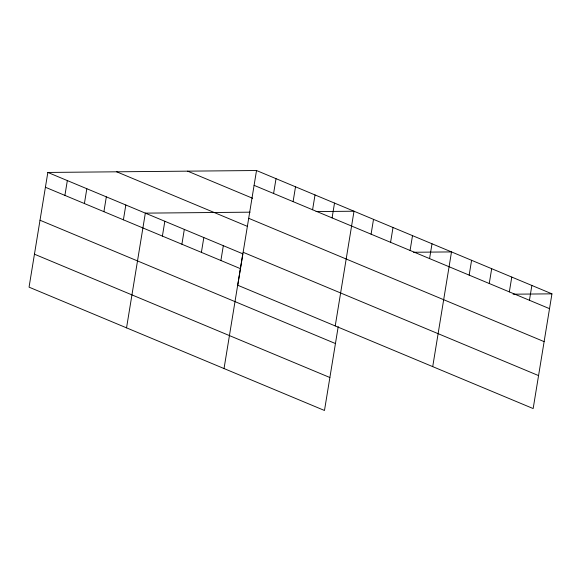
<?xml version="1.0" encoding="UTF-8"?>
<svg xmlns="http://www.w3.org/2000/svg" width="581" height="581" viewBox="0 0 581 581"><rect width="100%" height="100%" fill="white"/><g stroke="black" fill="none" stroke-linecap="round" stroke-linejoin="round"><path stroke-width="0.87" d="M256.519 170.523L237.738 285.242L533.162 408.559L551.95 293.841L256.519 170.523L47.838 172.441L29.05 287.159L324.481 410.476L338.215 326.616M64.905 195.398L67.338 180.575M84.405 203.539L86.83 188.716M103.905 211.673L106.33 196.857M123.404 219.814L125.83 204.991M126.542 327.858L145.33 213.133L250.106 212.174M162.397 236.097L164.83 221.274M181.897 244.231L184.322 229.408M201.396 252.372L203.822 237.549M220.896 260.513L223.322 245.69M224.034 368.55L242.822 253.824L47.838 172.441M273.593 193.48L276.019 178.665M293.093 201.622L295.518 186.799M312.585 209.763L315.018 194.94M332.085 217.897L334.511 203.081M335.222 325.941L354.011 211.215L316.049 211.564M371.085 234.179L373.51 219.357M390.585 242.313L393.01 227.498M410.077 250.455L412.51 235.632M429.577 258.596L432.003 243.773M432.714 366.633L451.502 251.914L413.541 252.263M469.165 275.118L471.59 260.295M489.253 283.506L491.686 268.683M509.341 291.887L511.774 277.072M529.436 300.275L531.862 285.453M513.103 294.197L551.95 293.841M254.093 185.346L549.524 308.664M187.656 171.155L252.648 198.288M248.697 218.311L544.121 341.628M116.701 171.809L247.506 226.408M243.134 252.277L538.565 375.595M45.412 187.256L240.396 268.647M40.009 220.228L335.44 343.545M34.446 254.195L329.877 377.512"/></g></svg>
